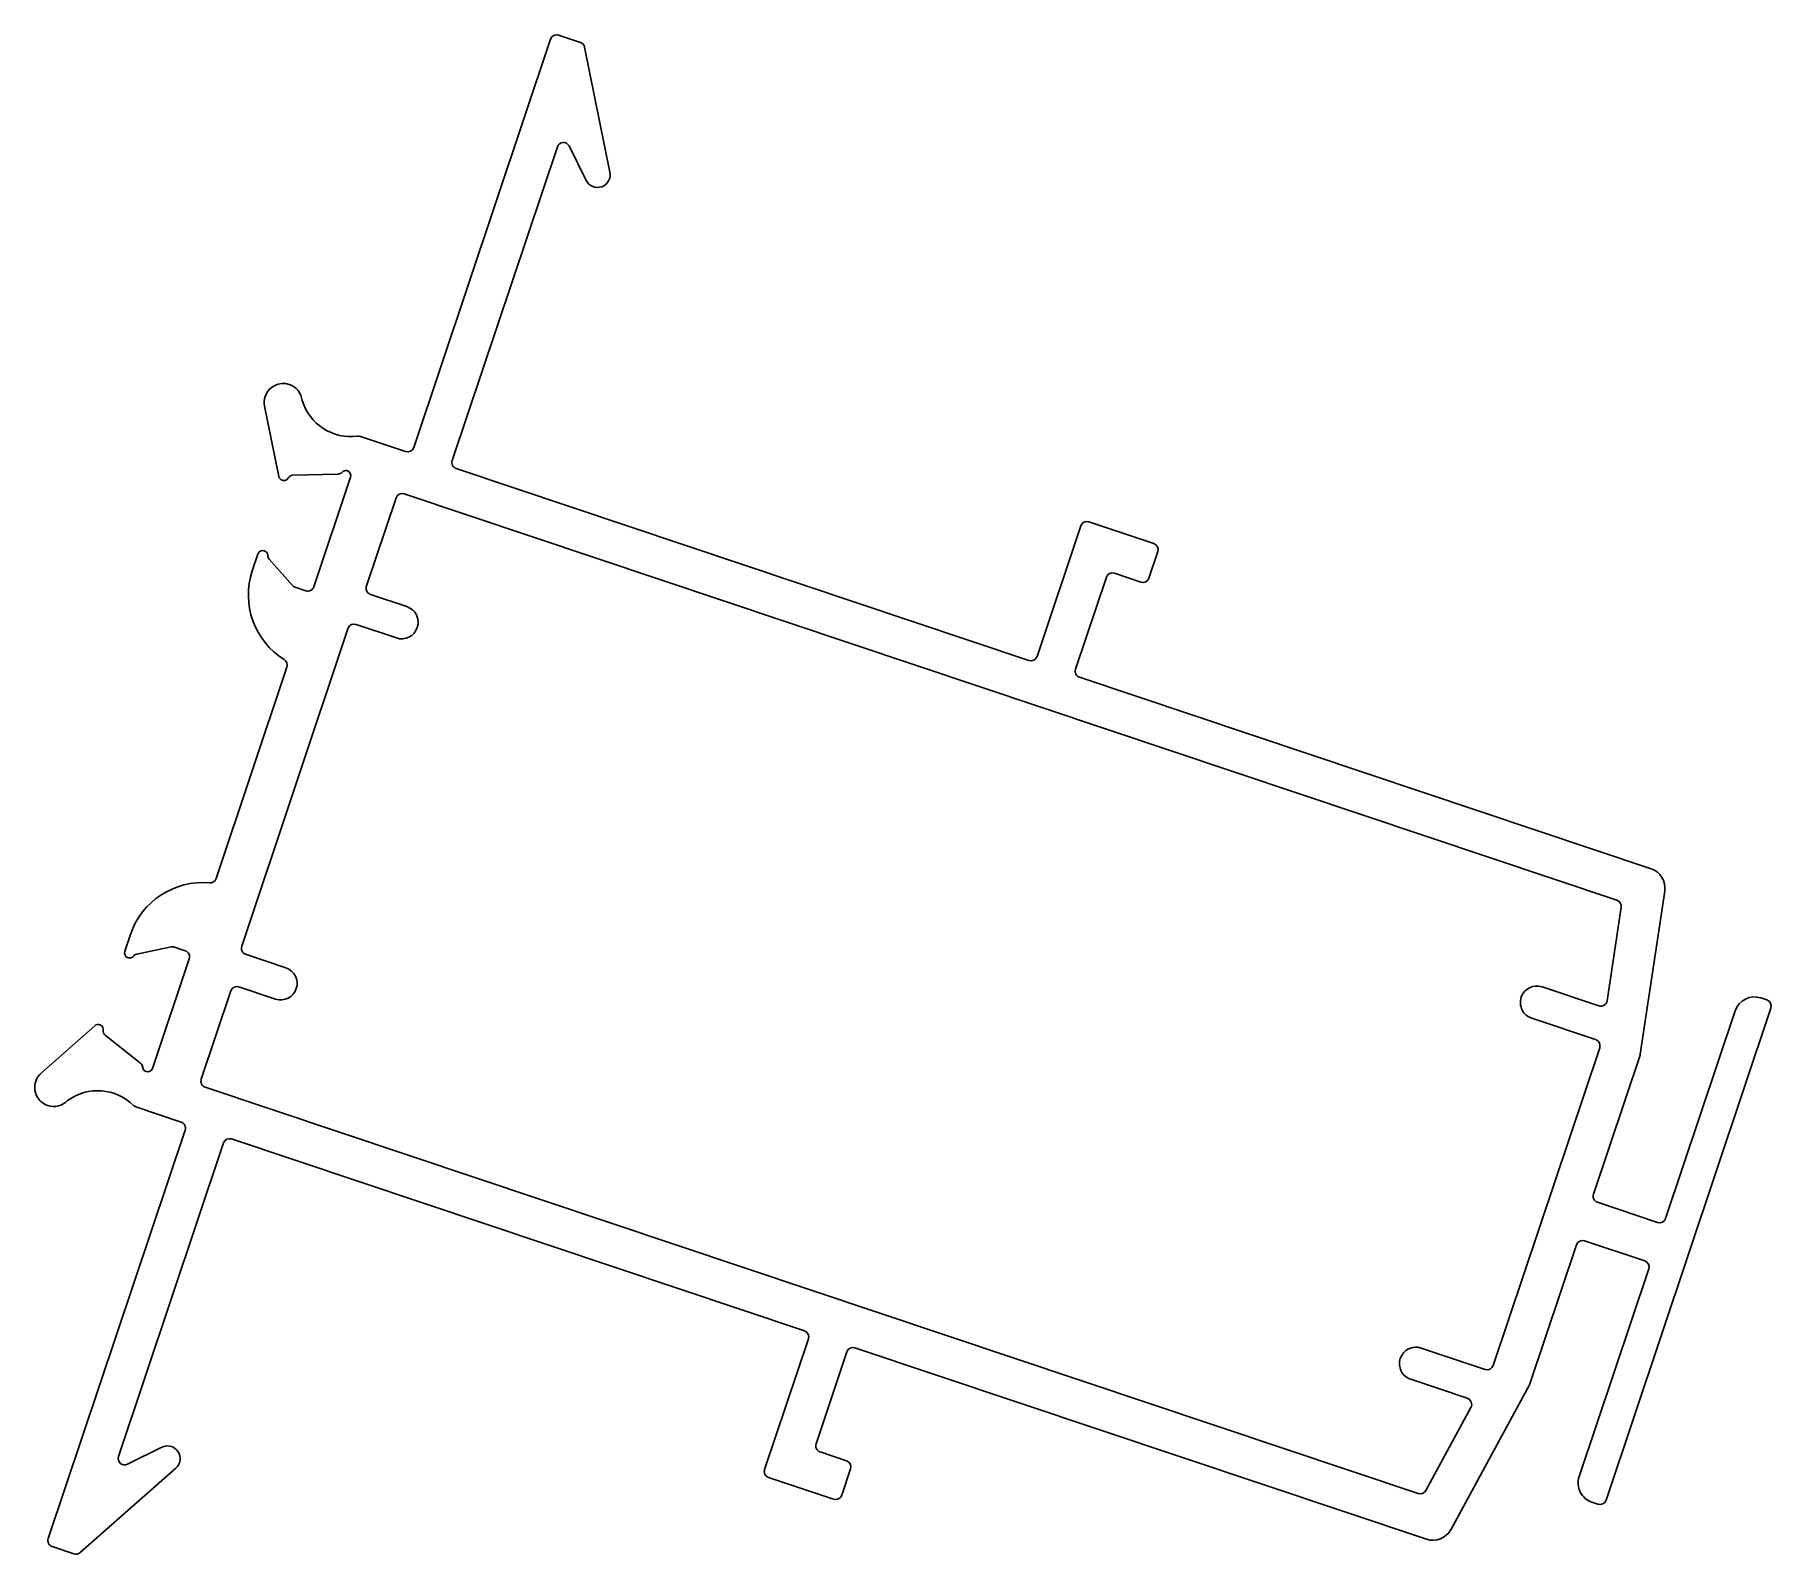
# Model space of a CAD drawing. Header units: inches. Extents: x -27.3 to 41.1, y 1.9 to 61.8.
import ezdxf

# ---------------------------------------------------------------- set-up
doc = ezdxf.new("R2010")
doc.units = ezdxf.units.IN
doc.header["$MEASUREMENT"] = 0
doc.layers.add('FRAME', color=4, linetype='Continuous')

msp = doc.modelspace()

# ---------------------------------------------------------------- linework, layer by layer
at = {"layer": 'FRAME', "color": 4}
for p, q in [((-12.348, 45.502), (-6.959, 61.59)), ((-6.642, 61.748), (-5.786, 61.461)), ((-5.62, 61.274), (-4.62, 56.348)), ((-6.693, 57.347), (-10.832, 44.99)), ((-5.558, 56.025), (-6.232, 57.379)), ((-17.663, 44.359), (-18.225, 47.125)), ((-14.446, 45.937), (-12.67, 45.342)), ((-10.675, 44.673), (11.884, 37.117)), ((-15.328, 44.454), (-17.119, 44.408)), ((-16.284, 40.015), (-14.838, 44.33)), ((12.201, 37.274), (13.924, 42.418)), ((14.24, 42.576), (16.8, 41.718)), ((-18.708, 40.649), (-18.488, 41.306)), ((-18.047, 41.109), (-17.128, 40.07)), ((16.958, 41.402), (16.609, 40.359)), ((14.933, 40.393), (13.718, 36.766)), ((16.292, 40.201), (15.249, 40.551)), ((-17.02, 39.998), (-16.6, 39.858)), ((-18.738, 32.689), (-17.342, 36.856)), ((13.875, 36.45), (36.386, 28.909)), ((-20.134, 28.522), (-18.738, 32.689)), ((36.924, 28.032), (35.962, 21.613)), ((-23.729, 25.66), (-23.509, 26.317)), ((-21.899, 25.828), (-23.259, 25.552)), ((-22.637, 21.048), (-21.192, 25.363)), ((-21.35, 25.679), (-21.77, 25.82)), ((41.108, 23.425), (34.612, 4.034)), ((36.961, 15.138), (39.701, 23.316)), ((40.713, 23.821), (40.95, 23.742)), ((-27.025, 20.857), (-24.91, 22.727)), ((-24.505, 22.36), (-23.103, 21.244)), ((35.952, 21.57), (34.116, 16.091)), ((-21.513, 18.933), (-23.293, 19.529)), ((-26.745, 2.524), (-21.355, 18.616)), ((-19.837, 18.108), (-23.974, 5.76)), ((3.038, 10.709), (-19.521, 18.266)), ((34.274, 15.775), (36.644, 14.98)), ((33.449, 14.1), (31.614, 8.621)), ((36.136, 13.463), (33.766, 14.257)), ((33.554, 4.969), (36.294, 13.147)), ((1.472, 5.248), (3.196, 10.392)), ((4.713, 9.884), (3.498, 6.257)), ((27.54, 2.501), (5.029, 10.042)), ((31.596, 8.581), (28.497, 2.877)), ((-23.62, 5.452), (-22.274, 6.122)), ((3.655, 5.941), (4.698, 5.591)), ((-21.72, 5.3), (-25.484, 1.972)), ((4.19, 4.074), (1.63, 4.932)), ((4.856, 5.275), (4.507, 4.232)), ((34.296, 3.876), (34.059, 3.956)), ((-25.733, 1.922), (-26.587, 2.208))]:
    msp.add_line(p, q, dxfattribs=at)
at = {"layer": 'FRAME', "color": 7}
for p, q in [((-14.22, 40.012), (-13.046, 43.517)), ((-12.73, 43.674), (35.04, 27.673)), ((-12.62, 39.235), (-14.057, 39.716)), ((-19.127, 25.86), (-14.928, 38.396)), ((-14.619, 38.533), (-13.033, 38.002)), ((35.21, 27.394), (34.658, 23.712)), ((-17.385, 25.012), (-18.97, 25.543)), ((-20.717, 20.618), (-19.55, 24.102)), ((-19.233, 24.26), (-17.797, 23.779)), ((34.327, 23.508), (32.097, 24.255)), ((31.684, 23.023), (34.204, 22.178)), ((34.362, 21.862), (30.169, 9.345)), ((27.21, 4.299), (-20.559, 20.301)), ((29.853, 9.188), (27.333, 10.032)), ((26.92, 8.799), (29.149, 8.052)), ((29.292, 7.69), (27.514, 4.419))]:
    msp.add_line(p, q, dxfattribs=at)
at = {"layer": 'FRAME', "color": 4}
for centre, radius, start, end in [((-6.722, 61.511), 0.25, 71.47996, 161.47996), ((-5.865, 61.224), 0.25, 11.47996, 71.47996), ((-6.456, 57.268), 0.25, 26.47996, 161.47996), ((-5.11, 56.248), 0.5, 206.47996, 11.47996), ((-17.49, 47.274), 0.75, 71.47996, 161.47996), ((-17.49, 47.274), 0.75, 6.45495, 71.47996), ((-17.49, 47.274), 0.75, 161.47996, 191.47997), ((-14.828, 47.93), 2, 196.59242, 277.69278), ((-14.527, 45.696), 0.254, 71.47996, 97.55243), ((-12.589, 45.583), 0.254, 251.47996, 341.47996), ((-15.333, 44.657), 0.203, 271.47977, 319.13273), ((-15.028, 44.393), 0.2, 91.47998, 139.13273), ((-15.028, 44.393), 0.2, 71.47996, 91.47998), ((-15.028, 44.393), 0.2, 341.48006, 71.47996), ((-10.595, 44.911), 0.25, 161.47996, 251.47996), ((-17.467, 44.399), 0.2, 191.4799, 251.47996), ((-17.467, 44.399), 0.2, 251.47996, 271.47998), ((-17.467, 44.399), 0.2, 271.47998, 331.21709), ((-17.114, 44.204), 0.203, 91.47999, 151.21707), ((14.161, 42.339), 0.25, 71.47996, 161.47996), ((-18.298, 41.242), 0.2, 71.47996, 161.47993), ((-18.298, 41.242), 0.2, 41.47995, 71.47996), ((-18.298, 41.242), 0.2, 0.24243, 41.47995), ((-17.895, 41.244), 0.203, 180.24243, 221.47997), ((16.721, 41.481), 0.25, 341.47996, 71.47996), ((-15.863, 39.696), 3, 161.48003, 238.13756), ((15.17, 40.314), 0.25, 71.47996, 161.47996), ((16.372, 40.438), 0.25, 251.47996, 341.47996), ((-16.941, 40.235), 0.25, 221.48018, 251.4803), ((-16.521, 40.095), 0.25, 251.47992, 341.48001), ((-17.579, 36.936), 0.25, 341.47993, 58.13746), ((11.964, 37.354), 0.25, 251.47996, 341.47996), ((13.955, 36.687), 0.25, 161.47996, 251.47996), ((36.132, 28.15), 0.8, 351.52904, 71.47996), ((-20.664, 25.364), 3, 84.82236, 161.4799), ((-20.371, 28.601), 0.25, 264.82246, 341.48), ((-23.539, 25.597), 0.2, 161.47999, 251.47996), ((-23.539, 25.597), 0.2, 251.47996, 281.47998), ((-23.539, 25.597), 0.2, 281.47998, 322.71749), ((-23.218, 25.352), 0.203, 101.47996, 142.71749), ((-21.849, 25.583), 0.25, 71.47963, 101.47974), ((-21.429, 25.442), 0.25, 341.47992, 71.48001), ((40.459, 23.062), 0.8, 71.47996, 161.47996), ((40.871, 23.504), 0.25, 341.47996, 71.47996), ((-24.777, 22.577), 0.2, 71.47996, 131.48003), ((-24.777, 22.577), 0.2, 51.47995, 71.47996), ((-24.777, 22.577), 0.2, 351.74283, 51.47995), ((-24.378, 22.519), 0.203, 171.74285, 231.47993), ((-23.229, 21.085), 0.203, 3.82719, 51.48016), ((35.711, 21.65), 0.254, 341.47996, 351.47997), ((-26.528, 20.295), 0.75, 161.47996, 251.47996), ((-26.528, 20.295), 0.75, 131.47995, 161.47996), ((-22.827, 21.112), 0.2, 183.82719, 231.47995), ((-22.827, 21.112), 0.2, 231.47995, 251.47996), ((-22.827, 21.112), 0.2, 251.47996, 341.47987), ((-24.798, 18.168), 2, 45.26714, 126.36751), ((-26.528, 20.295), 0.75, 251.47996, 316.50498), ((-23.212, 19.77), 0.254, 225.4075, 251.47996), ((-21.592, 18.696), 0.25, 341.47996, 71.56926), ((-19.6, 18.029), 0.25, 71.47996, 161.47996), ((34.353, 16.012), 0.25, 161.47996, 251.47996), ((36.724, 15.218), 0.25, 251.47996, 341.47996), ((33.686, 14.02), 0.25, 71.47996, 161.47996), ((36.057, 13.226), 0.25, 341.47996, 71.47996), ((2.959, 10.472), 0.25, 341.47996, 71.47996), ((4.95, 9.805), 0.25, 71.47996, 161.47996), ((31.373, 8.702), 0.254, 331.47996, 341.47996), ((-22.051, 5.675), 0.5, 71.47996, 116.47996), ((3.735, 6.178), 0.25, 161.47996, 251.47996), ((-23.733, 5.679), 0.254, 161.47996, 296.47996), ((-22.051, 5.675), 0.5, 311.47997, 71.47996), ((4.619, 5.354), 0.25, 341.47996, 71.47996), ((1.709, 5.169), 0.25, 161.47996, 251.47996), ((34.313, 4.714), 0.8, 161.47996, 251.47996), ((4.27, 4.311), 0.25, 251.47996, 341.47996), ((34.375, 4.114), 0.25, 251.47996, 341.47996), ((27.794, 3.26), 0.8, 251.47996, 331.4486), ((-26.508, 2.445), 0.25, 161.47996, 251.47996), ((-25.652, 2.162), 0.254, 251.47996, 311.47997)]:
    msp.add_arc(centre, radius, start, end, dxfattribs=at)
at = {"layer": 'FRAME', "color": 7}
for centre, radius, start, end in [((-12.809, 43.437), 0.25, 71.47996, 161.47996), ((-13.977, 39.953), 0.25, 166.47911, 251.47996), ((-12.826, 38.618), 0.65, 251.47996, 71.47996), ((-14.698, 38.296), 0.25, 71.47996, 156.47897), ((34.959, 27.432), 0.254, 351.47997, 71.47996), ((-18.89, 25.78), 0.25, 161.34414, 251.47996), ((-17.591, 24.395), 0.65, 251.47996, 71.47996), ((-19.313, 24.023), 0.25, 71.47996, 161.47996), ((31.891, 23.639), 0.65, 71.47996, 161.47996), ((31.891, 23.639), 0.65, 161.47996, 251.47996), ((34.407, 23.749), 0.254, 251.47996, 351.47997), ((34.125, 21.941), 0.25, 341.47996, 71.47996), ((-20.48, 20.538), 0.25, 161.47996, 251.47996), ((27.126, 9.416), 0.65, 161.47996, 251.47996), ((27.126, 9.416), 0.65, 71.47996, 161.47996), ((29.932, 9.425), 0.25, 251.47996, 341.47996), ((29.068, 7.812), 0.254, 331.47996, 71.47996), ((27.291, 4.54), 0.254, 251.47996, 331.47996)]:
    msp.add_arc(centre, radius, start, end, dxfattribs=at)

doc.saveas('drawing.dxf')
